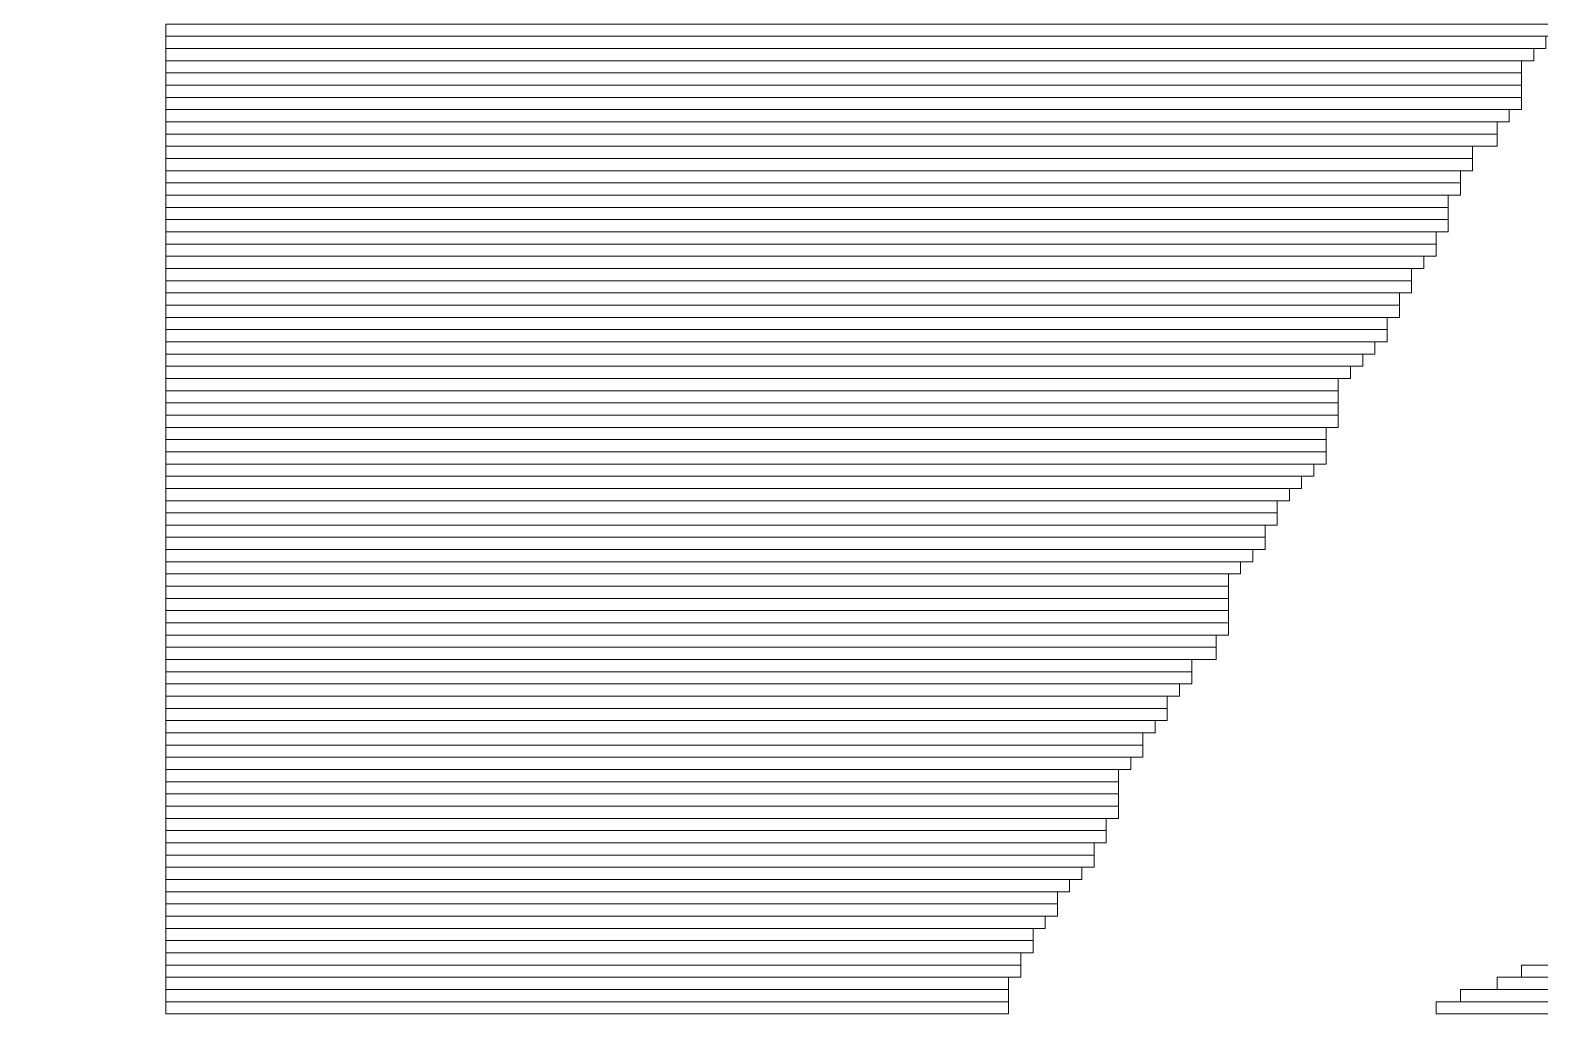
# Model space of a CAD drawing. Header units: millimetres. Extents: x -90 to 99, y -65 to 67.
# Drawn here: x 38.184 to 41.324, y -60.902 to -58.87 of the extents above; entities that cross this region are included whole.
import ezdxf

# ---------------------------------------------------------------- set-up
doc = ezdxf.new("R2010")
doc.units = ezdxf.units.MM
doc.header["$MEASUREMENT"] = 0
doc.layers.add('BG_OUTLINE', color=7, linetype='Continuous')
doc.layers.add('MA_PEN3', color=7, linetype='Continuous')

msp = doc.modelspace()

# ---------------------------------------------------------------- linework, layer by layer
at = {"layer": 'BG_OUTLINE', "color": 3, "lineweight": 9}
msp.add_open_spline([(-71.7269, -61.8795), (-71.7269, -61.8795), (-71.7343, 42.2681), (-71.7343, 42.2681), (-71.7343, 42.2681), (-71.7348, 43.0066), (-71.4419, 43.715), (-70.92, 44.2375), (-70.92, 44.2375), (-70.3982, 44.76), (-69.6866, 45.0538), (-68.9482, 45.0543), (-68.9482, 45.0543), (-68.9482, 45.0543), (75.2046, 45.0543), (75.2046, 45.0543), (75.2046, 45.0543), (76.8319, 45.0552), (78.1763, 43.7805), (78.2661, 42.1556), (78.2661, 42.1556), (78.2661, 42.1556), (78.2661, 31.2814), (78.2661, 31.2814), (78.2661, 31.2814), (78.2661, 31.2814), (72.2646, 31.2814), (72.2646, 31.2814), (72.2646, 31.2814), (72.2646, 31.2814), (72.2646, 26.9814), (72.2646, 26.9814), (72.2646, 26.9814), (72.2646, 26.9814), (78.2661, 26.9814), (78.2661, 26.9814), (78.2661, 26.9814), (78.2661, 26.9814), (78.2661, 18.6553), (78.2661, 18.6553), (78.2661, 18.6553), (78.2661, 18.6553), (72.2496, 18.6553), (72.2496, 18.6553), (72.2496, 18.6553), (72.2496, 18.6553), (72.2496, 14.3553), (72.2496, 14.3553), (72.2496, 14.3553), (72.2496, 14.3553), (78.2661, 14.3553), (78.2661, 14.3553), (78.2661, 14.3553), (78.2661, 14.3553), (78.2661, 9.255), (78.2661, 9.255), (78.2661, 9.255), (78.2661, 9.255), (72.2648, 9.255), (72.2648, 9.255), (72.2648, 9.255), (72.2648, 9.255), (72.2648, 4.955), (72.2648, 4.955), (72.2648, 4.955), (72.2648, 4.955), (78.2661, 4.955), (78.2661, 4.955), (78.2661, 4.955), (78.2661, 4.955), (78.2661, -3.3762), (78.2661, -3.3762), (78.2661, -3.3762), (78.2661, -3.3762), (72.2445, -3.3762), (72.2445, -3.3762), (72.2445, -3.3762), (72.2445, -3.3762), (72.2445, -7.6762), (72.2445, -7.6762), (72.2445, -7.6762), (72.2445, -7.6762), (78.2661, -7.6762), (78.2661, -7.6762), (78.2661, -7.6762), (78.2661, -7.6762), (78.2661, -12.7615), (78.2661, -12.7615), (78.2661, -12.7615), (78.2661, -12.7615), (72.2651, -12.7615), (72.2651, -12.7615), (72.2651, -12.7615), (72.2651, -12.7615), (72.2651, -17.0615), (72.2651, -17.0615), (72.2651, -17.0615), (72.2651, -17.0615), (78.2661, -17.0615), (78.2661, -17.0615), (78.2661, -17.0615), (78.2661, -17.0615), (78.2661, -25.4097), (78.2661, -25.4097), (78.2661, -25.4097), (78.2661, -25.4097), (72.2656, -25.4097), (72.2656, -25.4097), (72.2656, -25.4097), (72.2656, -25.4097), (72.2656, -29.7097), (72.2656, -29.7097), (72.2656, -29.7097), (72.2656, -29.7097), (78.2661, -29.7097), (78.2661, -29.7097), (78.2661, -29.7097), (78.2661, -29.7097), (78.2661, -34.793), (78.2661, -34.793), (78.2661, -34.793), (78.2661, -34.793), (72.2679, -34.793), (72.2679, -34.793), (72.2679, -34.793), (72.2679, -34.793), (72.2679, -39.0929), (72.2679, -39.0929), (72.2679, -39.0929), (72.2679, -39.0929), (78.2661, -39.0929), (78.2661, -39.0929), (78.2661, -39.0929), (78.2661, -39.0929), (78.2661, -47.4269), (78.2661, -47.4269), (78.2661, -47.4269), (78.2661, -47.4269), (72.2679, -47.4269), (72.2679, -47.4269), (72.2679, -47.4269), (72.2679, -47.4269), (72.2679, -51.7269), (72.2679, -51.7269), (72.2679, -51.7269), (72.2679, -51.7269), (78.2661, -51.7269), (78.2661, -51.7269), (78.2661, -51.7269), (78.2661, -51.7269), (78.2661, -51.8138), (78.2661, -51.8138), (78.2661, -51.8138), (78.2661, -51.8138), (78.2656, -61.8468), (78.2656, -61.8468), (78.2656, -61.8468), (78.2661, -62.6669), (77.9407, -63.4536), (77.3612, -64.0339), (77.3612, -64.0339), (76.7817, -64.6142), (75.9915, -64.9405), (75.1713, -64.941), (75.1713, -64.941), (75.1713, -64.941), (-68.6609, -64.9456), (-68.6609, -64.9456), (-68.6609, -64.9456), (-69.4735, -64.9461), (-70.2531, -64.6237), (-70.8281, -64.0495), (-70.8281, -64.0495), (-71.4031, -63.4752), (-71.7264, -62.6922), (-71.7269, -61.8795)], degree=3, knots=[0, 0, 0, 0, 0.022727, 0.022727, 0.022727, 0.022727, 0.045455, 0.045455, 0.045455, 0.045455, 0.068182, 0.068182, 0.068182, 0.068182, 0.090909, 0.090909, 0.090909, 0.090909, 0.113636, 0.113636, 0.113636, 0.113636, 0.136364, 0.136364, 0.136364, 0.136364, 0.159091, 0.159091, 0.159091, 0.159091, 0.181818, 0.181818, 0.181818, 0.181818, 0.204545, 0.204545, 0.204545, 0.204545, 0.227273, 0.227273, 0.227273, 0.227273, 0.25, 0.25, 0.25, 0.25, 0.272727, 0.272727, 0.272727, 0.272727, 0.295455, 0.295455, 0.295455, 0.295455, 0.318182, 0.318182, 0.318182, 0.318182, 0.340909, 0.340909, 0.340909, 0.340909, 0.363636, 0.363636, 0.363636, 0.363636, 0.386364, 0.386364, 0.386364, 0.386364, 0.409091, 0.409091, 0.409091, 0.409091, 0.431818, 0.431818, 0.431818, 0.431818, 0.454545, 0.454545, 0.454545, 0.454545, 0.477273, 0.477273, 0.477273, 0.477273, 0.5, 0.5, 0.5, 0.5, 0.522727, 0.522727, 0.522727, 0.522727, 0.545455, 0.545455, 0.545455, 0.545455, 0.568182, 0.568182, 0.568182, 0.568182, 0.590909, 0.590909, 0.590909, 0.590909, 0.613636, 0.613636, 0.613636, 0.613636, 0.636364, 0.636364, 0.636364, 0.636364, 0.659091, 0.659091, 0.659091, 0.659091, 0.681818, 0.681818, 0.681818, 0.681818, 0.704545, 0.704545, 0.704545, 0.704545, 0.727273, 0.727273, 0.727273, 0.727273, 0.75, 0.75, 0.75, 0.75, 0.772727, 0.772727, 0.772727, 0.772727, 0.795455, 0.795455, 0.795455, 0.795455, 0.818182, 0.818182, 0.818182, 0.818182, 0.840909, 0.840909, 0.840909, 0.840909, 0.863636, 0.863636, 0.863636, 0.863636, 0.886364, 0.886364, 0.886364, 0.886364, 0.909091, 0.909091, 0.909091, 0.909091, 0.931818, 0.931818, 0.931818, 0.931818, 0.954545, 0.954545, 0.954545, 0.954545, 0.977273, 0.977273, 0.977273, 0.977273, 1, 1, 1, 1], dxfattribs=at)
at = {"layer": 'MA_PEN3', "color": 5, "lineweight": 9}
for points in [[(38.466, -58.8831), (38.466, -58.8831), (38.466, -58.8577), (38.466, -58.8577), (38.466, -58.8577), (38.466, -58.8577), (41.3616, -58.8577), (41.3616, -58.8577), (41.3616, -58.8577), (41.3616, -58.8577), (41.3616, -58.8831), (41.3616, -58.8831), (41.3616, -58.8831), (41.3616, -58.8831), (38.466, -58.8831), (38.466, -58.8831)], [(38.466, -58.9085), (38.466, -58.9085), (38.466, -58.8831), (38.466, -58.8831), (38.466, -58.8831), (38.466, -58.8831), (41.3363, -58.8831), (41.3363, -58.8831), (41.3363, -58.8831), (41.3363, -58.8831), (41.3363, -58.9085), (41.3363, -58.9085), (41.3363, -58.9085), (41.3363, -58.9085), (38.466, -58.9085), (38.466, -58.9085)], [(38.466, -58.9339), (38.466, -58.9339), (38.466, -58.9085), (38.466, -58.9085), (38.466, -58.9085), (38.466, -58.9085), (41.3108, -58.9085), (41.3108, -58.9085), (41.3108, -58.9085), (41.3108, -58.9085), (41.3108, -58.9339), (41.3108, -58.9339), (41.3108, -58.9339), (41.3108, -58.9339), (38.466, -58.9339), (38.466, -58.9339)], [(38.466, -58.9593), (38.466, -58.9593), (38.466, -58.9339), (38.466, -58.9339), (38.466, -58.9339), (38.466, -58.9339), (41.2854, -58.9339), (41.2854, -58.9339), (41.2854, -58.9339), (41.2854, -58.9339), (41.2854, -58.9593), (41.2854, -58.9593), (41.2854, -58.9593), (41.2854, -58.9593), (38.466, -58.9593), (38.466, -58.9593)], [(38.466, -58.9847), (38.466, -58.9847), (38.466, -58.9593), (38.466, -58.9593), (38.466, -58.9593), (38.466, -58.9593), (41.2854, -58.9593), (41.2854, -58.9593), (41.2854, -58.9593), (41.2854, -58.9593), (41.2854, -58.9847), (41.2854, -58.9847), (41.2854, -58.9847), (41.2854, -58.9847), (38.466, -58.9847), (38.466, -58.9847)], [(38.466, -59.0101), (38.466, -59.0101), (38.466, -58.9847), (38.466, -58.9847), (38.466, -58.9847), (38.466, -58.9847), (41.2854, -58.9847), (41.2854, -58.9847), (41.2854, -58.9847), (41.2854, -58.9847), (41.2854, -59.0101), (41.2854, -59.0101), (41.2854, -59.0101), (41.2854, -59.0101), (38.466, -59.0101), (38.466, -59.0101)], [(38.466, -59.0355), (38.466, -59.0355), (38.466, -59.0101), (38.466, -59.0101), (38.466, -59.0101), (38.466, -59.0101), (41.2854, -59.0101), (41.2854, -59.0101), (41.2854, -59.0101), (41.2854, -59.0101), (41.2854, -59.0355), (41.2854, -59.0355), (41.2854, -59.0355), (41.2854, -59.0355), (38.466, -59.0355), (38.466, -59.0355)], [(38.466, -59.0609), (38.466, -59.0609), (38.466, -59.0355), (38.466, -59.0355), (38.466, -59.0355), (38.466, -59.0355), (41.2601, -59.0355), (41.2601, -59.0355), (41.2601, -59.0355), (41.2601, -59.0355), (41.2601, -59.0609), (41.2601, -59.0609), (41.2601, -59.0609), (41.2601, -59.0609), (38.466, -59.0609), (38.466, -59.0609)], [(38.466, -59.0863), (38.466, -59.0863), (38.466, -59.0609), (38.466, -59.0609), (38.466, -59.0609), (38.466, -59.0609), (41.2346, -59.0609), (41.2346, -59.0609), (41.2346, -59.0609), (41.2346, -59.0609), (41.2346, -59.0863), (41.2346, -59.0863), (41.2346, -59.0863), (41.2346, -59.0863), (38.466, -59.0863), (38.466, -59.0863)], [(38.466, -59.1117), (38.466, -59.1117), (38.466, -59.0863), (38.466, -59.0863), (38.466, -59.0863), (38.466, -59.0863), (41.2346, -59.0863), (41.2346, -59.0863), (41.2346, -59.0863), (41.2346, -59.0863), (41.2346, -59.1117), (41.2346, -59.1117), (41.2346, -59.1117), (41.2346, -59.1117), (38.466, -59.1117), (38.466, -59.1117)], [(38.466, -59.1371), (38.466, -59.1371), (38.466, -59.1117), (38.466, -59.1117), (38.466, -59.1117), (38.466, -59.1117), (41.1839, -59.1117), (41.1839, -59.1117), (41.1839, -59.1117), (41.1839, -59.1117), (41.1839, -59.1371), (41.1839, -59.1371), (41.1839, -59.1371), (41.1839, -59.1371), (38.466, -59.1371), (38.466, -59.1371)], [(38.466, -59.1625), (38.466, -59.1625), (38.466, -59.1371), (38.466, -59.1371), (38.466, -59.1371), (38.466, -59.1371), (41.1839, -59.1371), (41.1839, -59.1371), (41.1839, -59.1371), (41.1839, -59.1371), (41.1839, -59.1625), (41.1839, -59.1625), (41.1839, -59.1625), (41.1839, -59.1625), (38.466, -59.1625), (38.466, -59.1625)], [(38.466, -59.1879), (38.466, -59.1879), (38.466, -59.1625), (38.466, -59.1625), (38.466, -59.1625), (38.466, -59.1625), (41.1584, -59.1625), (41.1584, -59.1625), (41.1584, -59.1625), (41.1584, -59.1625), (41.1584, -59.1879), (41.1584, -59.1879), (41.1584, -59.1879), (41.1584, -59.1879), (38.466, -59.1879), (38.466, -59.1879)], [(38.466, -59.2133), (38.466, -59.2133), (38.466, -59.1879), (38.466, -59.1879), (38.466, -59.1879), (38.466, -59.1879), (41.1584, -59.1879), (41.1584, -59.1879), (41.1584, -59.1879), (41.1584, -59.1879), (41.1584, -59.2133), (41.1584, -59.2133), (41.1584, -59.2133), (41.1584, -59.2133), (38.466, -59.2133), (38.466, -59.2133)], [(38.466, -59.2387), (38.466, -59.2387), (38.466, -59.2133), (38.466, -59.2133), (38.466, -59.2133), (38.466, -59.2133), (41.133, -59.2133), (41.133, -59.2133), (41.133, -59.2133), (41.133, -59.2133), (41.133, -59.2387), (41.133, -59.2387), (41.133, -59.2387), (41.133, -59.2387), (38.466, -59.2387), (38.466, -59.2387)], [(38.466, -59.2641), (38.466, -59.2641), (38.466, -59.2387), (38.466, -59.2387), (38.466, -59.2387), (38.466, -59.2387), (41.133, -59.2387), (41.133, -59.2387), (41.133, -59.2387), (41.133, -59.2387), (41.133, -59.2641), (41.133, -59.2641), (41.133, -59.2641), (41.133, -59.2641), (38.466, -59.2641), (38.466, -59.2641)], [(38.466, -59.2895), (38.466, -59.2895), (38.466, -59.2641), (38.466, -59.2641), (38.466, -59.2641), (38.466, -59.2641), (41.133, -59.2641), (41.133, -59.2641), (41.133, -59.2641), (41.133, -59.2641), (41.133, -59.2895), (41.133, -59.2895), (41.133, -59.2895), (41.133, -59.2895), (38.466, -59.2895), (38.466, -59.2895)], [(38.466, -59.3149), (38.466, -59.3149), (38.466, -59.2895), (38.466, -59.2895), (38.466, -59.2895), (38.466, -59.2895), (41.1077, -59.2895), (41.1077, -59.2895), (41.1077, -59.2895), (41.1077, -59.2895), (41.1077, -59.3149), (41.1077, -59.3149), (41.1077, -59.3149), (41.1077, -59.3149), (38.466, -59.3149), (38.466, -59.3149)], [(38.466, -59.3403), (38.466, -59.3403), (38.466, -59.3149), (38.466, -59.3149), (38.466, -59.3149), (38.466, -59.3149), (41.1077, -59.3149), (41.1077, -59.3149), (41.1077, -59.3149), (41.1077, -59.3149), (41.1077, -59.3403), (41.1077, -59.3403), (41.1077, -59.3403), (41.1077, -59.3403), (38.466, -59.3403), (38.466, -59.3403)], [(38.466, -59.3657), (38.466, -59.3657), (38.466, -59.3403), (38.466, -59.3403), (38.466, -59.3403), (38.466, -59.3403), (41.0822, -59.3403), (41.0822, -59.3403), (41.0822, -59.3403), (41.0822, -59.3403), (41.0822, -59.3657), (41.0822, -59.3657), (41.0822, -59.3657), (41.0822, -59.3657), (38.466, -59.3657), (38.466, -59.3657)], [(38.466, -59.3911), (38.466, -59.3911), (38.466, -59.3657), (38.466, -59.3657), (38.466, -59.3657), (38.466, -59.3657), (41.0568, -59.3657), (41.0568, -59.3657), (41.0568, -59.3657), (41.0568, -59.3657), (41.0568, -59.3911), (41.0568, -59.3911), (41.0568, -59.3911), (41.0568, -59.3911), (38.466, -59.3911), (38.466, -59.3911)], [(38.466, -59.4165), (38.466, -59.4165), (38.466, -59.3911), (38.466, -59.3911), (38.466, -59.3911), (38.466, -59.3911), (41.0568, -59.3911), (41.0568, -59.3911), (41.0568, -59.3911), (41.0568, -59.3911), (41.0568, -59.4165), (41.0568, -59.4165), (41.0568, -59.4165), (41.0568, -59.4165), (38.466, -59.4165), (38.466, -59.4165)], [(38.466, -59.4419), (38.466, -59.4419), (38.466, -59.4165), (38.466, -59.4165), (38.466, -59.4165), (38.466, -59.4165), (41.0315, -59.4165), (41.0315, -59.4165), (41.0315, -59.4165), (41.0315, -59.4165), (41.0315, -59.4419), (41.0315, -59.4419), (41.0315, -59.4419), (41.0315, -59.4419), (38.466, -59.4419), (38.466, -59.4419)], [(38.466, -59.4673), (38.466, -59.4673), (38.466, -59.4419), (38.466, -59.4419), (38.466, -59.4419), (38.466, -59.4419), (41.0315, -59.4419), (41.0315, -59.4419), (41.0315, -59.4419), (41.0315, -59.4419), (41.0315, -59.4673), (41.0315, -59.4673), (41.0315, -59.4673), (41.0315, -59.4673), (38.466, -59.4673), (38.466, -59.4673)], [(38.466, -59.4927), (38.466, -59.4927), (38.466, -59.4673), (38.466, -59.4673), (38.466, -59.4673), (38.466, -59.4673), (41.006, -59.4673), (41.006, -59.4673), (41.006, -59.4673), (41.006, -59.4673), (41.006, -59.4927), (41.006, -59.4927), (41.006, -59.4927), (41.006, -59.4927), (38.466, -59.4927), (38.466, -59.4927)], [(38.466, -59.5181), (38.466, -59.5181), (38.466, -59.4927), (38.466, -59.4927), (38.466, -59.4927), (38.466, -59.4927), (41.006, -59.4927), (41.006, -59.4927), (41.006, -59.4927), (41.006, -59.4927), (41.006, -59.5181), (41.006, -59.5181), (41.006, -59.5181), (41.006, -59.5181), (38.466, -59.5181), (38.466, -59.5181)], [(38.466, -59.5435), (38.466, -59.5435), (38.466, -59.5181), (38.466, -59.5181), (38.466, -59.5181), (38.466, -59.5181), (40.9806, -59.5181), (40.9806, -59.5181), (40.9806, -59.5181), (40.9806, -59.5181), (40.9806, -59.5435), (40.9806, -59.5435), (40.9806, -59.5435), (40.9806, -59.5435), (38.466, -59.5435), (38.466, -59.5435)], [(38.466, -59.5689), (38.466, -59.5689), (38.466, -59.5435), (38.466, -59.5435), (38.466, -59.5435), (38.466, -59.5435), (40.9553, -59.5435), (40.9553, -59.5435), (40.9553, -59.5435), (40.9553, -59.5435), (40.9553, -59.5689), (40.9553, -59.5689), (40.9553, -59.5689), (40.9553, -59.5689), (38.466, -59.5689), (38.466, -59.5689)], [(38.466, -59.5943), (38.466, -59.5943), (38.466, -59.5689), (38.466, -59.5689), (38.466, -59.5689), (38.466, -59.5689), (40.9298, -59.5689), (40.9298, -59.5689), (40.9298, -59.5689), (40.9298, -59.5689), (40.9298, -59.5943), (40.9298, -59.5943), (40.9298, -59.5943), (40.9298, -59.5943), (38.466, -59.5943), (38.466, -59.5943)], [(38.466, -59.6197), (38.466, -59.6197), (38.466, -59.5943), (38.466, -59.5943), (38.466, -59.5943), (38.466, -59.5943), (40.9044, -59.5943), (40.9044, -59.5943), (40.9044, -59.5943), (40.9044, -59.5943), (40.9044, -59.6197), (40.9044, -59.6197), (40.9044, -59.6197), (40.9044, -59.6197), (38.466, -59.6197), (38.466, -59.6197)], [(38.466, -59.6451), (38.466, -59.6451), (38.466, -59.6197), (38.466, -59.6197), (38.466, -59.6197), (38.466, -59.6197), (40.9044, -59.6197), (40.9044, -59.6197), (40.9044, -59.6197), (40.9044, -59.6197), (40.9044, -59.6451), (40.9044, -59.6451), (40.9044, -59.6451), (40.9044, -59.6451), (38.466, -59.6451), (38.466, -59.6451)], [(38.466, -59.6705), (38.466, -59.6705), (38.466, -59.6451), (38.466, -59.6451), (38.466, -59.6451), (38.466, -59.6451), (40.9044, -59.6451), (40.9044, -59.6451), (40.9044, -59.6451), (40.9044, -59.6451), (40.9044, -59.6705), (40.9044, -59.6705), (40.9044, -59.6705), (40.9044, -59.6705), (38.466, -59.6705), (38.466, -59.6705)], [(38.466, -59.6959), (38.466, -59.6959), (38.466, -59.6705), (38.466, -59.6705), (38.466, -59.6705), (38.466, -59.6705), (40.9044, -59.6705), (40.9044, -59.6705), (40.9044, -59.6705), (40.9044, -59.6705), (40.9044, -59.6959), (40.9044, -59.6959), (40.9044, -59.6959), (40.9044, -59.6959), (38.466, -59.6959), (38.466, -59.6959)], [(38.466, -59.7213), (38.466, -59.7213), (38.466, -59.6959), (38.466, -59.6959), (38.466, -59.6959), (38.466, -59.6959), (40.8791, -59.6959), (40.8791, -59.6959), (40.8791, -59.6959), (40.8791, -59.6959), (40.8791, -59.7213), (40.8791, -59.7213), (40.8791, -59.7213), (40.8791, -59.7213), (38.466, -59.7213), (38.466, -59.7213)], [(38.466, -59.7467), (38.466, -59.7467), (38.466, -59.7213), (38.466, -59.7213), (38.466, -59.7213), (38.466, -59.7213), (40.8791, -59.7213), (40.8791, -59.7213), (40.8791, -59.7213), (40.8791, -59.7213), (40.8791, -59.7467), (40.8791, -59.7467), (40.8791, -59.7467), (40.8791, -59.7467), (38.466, -59.7467), (38.466, -59.7467)], [(38.466, -59.7721), (38.466, -59.7721), (38.466, -59.7467), (38.466, -59.7467), (38.466, -59.7467), (38.466, -59.7467), (40.8791, -59.7467), (40.8791, -59.7467), (40.8791, -59.7467), (40.8791, -59.7467), (40.8791, -59.7721), (40.8791, -59.7721), (40.8791, -59.7721), (40.8791, -59.7721), (38.466, -59.7721), (38.466, -59.7721)], [(38.466, -59.7975), (38.466, -59.7975), (38.466, -59.7721), (38.466, -59.7721), (38.466, -59.7721), (38.466, -59.7721), (40.8536, -59.7721), (40.8536, -59.7721), (40.8536, -59.7721), (40.8536, -59.7721), (40.8536, -59.7975), (40.8536, -59.7975), (40.8536, -59.7975), (40.8536, -59.7975), (38.466, -59.7975), (38.466, -59.7975)], [(38.466, -59.8229), (38.466, -59.8229), (38.466, -59.7975), (38.466, -59.7975), (38.466, -59.7975), (38.466, -59.7975), (40.8282, -59.7975), (40.8282, -59.7975), (40.8282, -59.7975), (40.8282, -59.7975), (40.8282, -59.8229), (40.8282, -59.8229), (40.8282, -59.8229), (40.8282, -59.8229), (38.466, -59.8229), (38.466, -59.8229)], [(38.466, -59.8483), (38.466, -59.8483), (38.466, -59.8229), (38.466, -59.8229), (38.466, -59.8229), (38.466, -59.8229), (40.8029, -59.8229), (40.8029, -59.8229), (40.8029, -59.8229), (40.8029, -59.8229), (40.8029, -59.8483), (40.8029, -59.8483), (40.8029, -59.8483), (40.8029, -59.8483), (38.466, -59.8483), (38.466, -59.8483)], [(38.466, -59.8737), (38.466, -59.8737), (38.466, -59.8483), (38.466, -59.8483), (38.466, -59.8483), (38.466, -59.8483), (40.7774, -59.8483), (40.7774, -59.8483), (40.7774, -59.8483), (40.7774, -59.8483), (40.7774, -59.8737), (40.7774, -59.8737), (40.7774, -59.8737), (40.7774, -59.8737), (38.466, -59.8737), (38.466, -59.8737)], [(38.466, -59.8991), (38.466, -59.8991), (38.466, -59.8737), (38.466, -59.8737), (38.466, -59.8737), (38.466, -59.8737), (40.7774, -59.8737), (40.7774, -59.8737), (40.7774, -59.8737), (40.7774, -59.8737), (40.7774, -59.8991), (40.7774, -59.8991), (40.7774, -59.8991), (40.7774, -59.8991), (38.466, -59.8991), (38.466, -59.8991)], [(38.466, -59.9245), (38.466, -59.9245), (38.466, -59.8991), (38.466, -59.8991), (38.466, -59.8991), (38.466, -59.8991), (40.752, -59.8991), (40.752, -59.8991), (40.752, -59.8991), (40.752, -59.8991), (40.752, -59.9245), (40.752, -59.9245), (40.752, -59.9245), (40.752, -59.9245), (38.466, -59.9245), (38.466, -59.9245)], [(38.466, -59.9499), (38.466, -59.9499), (38.466, -59.9245), (38.466, -59.9245), (38.466, -59.9245), (38.466, -59.9245), (40.752, -59.9245), (40.752, -59.9245), (40.752, -59.9245), (40.752, -59.9245), (40.752, -59.9499), (40.752, -59.9499), (40.752, -59.9499), (40.752, -59.9499), (38.466, -59.9499), (38.466, -59.9499)], [(38.466, -59.9753), (38.466, -59.9753), (38.466, -59.9499), (38.466, -59.9499), (38.466, -59.9499), (38.466, -59.9499), (40.7267, -59.9499), (40.7267, -59.9499), (40.7267, -59.9499), (40.7267, -59.9499), (40.7267, -59.9753), (40.7267, -59.9753), (40.7267, -59.9753), (40.7267, -59.9753), (38.466, -59.9753), (38.466, -59.9753)], [(38.466, -60.0007), (38.466, -60.0007), (38.466, -59.9753), (38.466, -59.9753), (38.466, -59.9753), (38.466, -59.9753), (40.7012, -59.9753), (40.7012, -59.9753), (40.7012, -59.9753), (40.7012, -59.9753), (40.7012, -60.0007), (40.7012, -60.0007), (40.7012, -60.0007), (40.7012, -60.0007), (38.466, -60.0007), (38.466, -60.0007)], [(38.466, -60.0261), (38.466, -60.0261), (38.466, -60.0007), (38.466, -60.0007), (38.466, -60.0007), (38.466, -60.0007), (40.6758, -60.0007), (40.6758, -60.0007), (40.6758, -60.0007), (40.6758, -60.0007), (40.6758, -60.0261), (40.6758, -60.0261), (40.6758, -60.0261), (40.6758, -60.0261), (38.466, -60.0261), (38.466, -60.0261)], [(38.466, -60.0515), (38.466, -60.0515), (38.466, -60.0261), (38.466, -60.0261), (38.466, -60.0261), (38.466, -60.0261), (40.6758, -60.0261), (40.6758, -60.0261), (40.6758, -60.0261), (40.6758, -60.0261), (40.6758, -60.0515), (40.6758, -60.0515), (40.6758, -60.0515), (40.6758, -60.0515), (38.466, -60.0515), (38.466, -60.0515)], [(38.466, -60.0769), (38.466, -60.0769), (38.466, -60.0515), (38.466, -60.0515), (38.466, -60.0515), (38.466, -60.0515), (40.6758, -60.0515), (40.6758, -60.0515), (40.6758, -60.0515), (40.6758, -60.0515), (40.6758, -60.0769), (40.6758, -60.0769), (40.6758, -60.0769), (40.6758, -60.0769), (38.466, -60.0769), (38.466, -60.0769)], [(38.466, -60.1023), (38.466, -60.1023), (38.466, -60.0769), (38.466, -60.0769), (38.466, -60.0769), (38.466, -60.0769), (40.6758, -60.0769), (40.6758, -60.0769), (40.6758, -60.0769), (40.6758, -60.0769), (40.6758, -60.1023), (40.6758, -60.1023), (40.6758, -60.1023), (40.6758, -60.1023), (38.466, -60.1023), (38.466, -60.1023)], [(38.466, -60.1277), (38.466, -60.1277), (38.466, -60.1023), (38.466, -60.1023), (38.466, -60.1023), (38.466, -60.1023), (40.6758, -60.1023), (40.6758, -60.1023), (40.6758, -60.1023), (40.6758, -60.1023), (40.6758, -60.1277), (40.6758, -60.1277), (40.6758, -60.1277), (40.6758, -60.1277), (38.466, -60.1277), (38.466, -60.1277)], [(38.466, -60.1531), (38.466, -60.1531), (38.466, -60.1277), (38.466, -60.1277), (38.466, -60.1277), (38.466, -60.1277), (40.6505, -60.1277), (40.6505, -60.1277), (40.6505, -60.1277), (40.6505, -60.1277), (40.6505, -60.1531), (40.6505, -60.1531), (40.6505, -60.1531), (40.6505, -60.1531), (38.466, -60.1531), (38.466, -60.1531)], [(38.466, -60.1785), (38.466, -60.1785), (38.466, -60.1531), (38.466, -60.1531), (38.466, -60.1531), (38.466, -60.1531), (40.6505, -60.1531), (40.6505, -60.1531), (40.6505, -60.1531), (40.6505, -60.1531), (40.6505, -60.1785), (40.6505, -60.1785), (40.6505, -60.1785), (40.6505, -60.1785), (38.466, -60.1785), (38.466, -60.1785)], [(38.466, -60.2039), (38.466, -60.2039), (38.466, -60.1785), (38.466, -60.1785), (38.466, -60.1785), (38.466, -60.1785), (40.5996, -60.1785), (40.5996, -60.1785), (40.5996, -60.1785), (40.5996, -60.1785), (40.5996, -60.2039), (40.5996, -60.2039), (40.5996, -60.2039), (40.5996, -60.2039), (38.466, -60.2039), (38.466, -60.2039)], [(38.466, -60.2293), (38.466, -60.2293), (38.466, -60.2039), (38.466, -60.2039), (38.466, -60.2039), (38.466, -60.2039), (40.5996, -60.2039), (40.5996, -60.2039), (40.5996, -60.2039), (40.5996, -60.2039), (40.5996, -60.2293), (40.5996, -60.2293), (40.5996, -60.2293), (40.5996, -60.2293), (38.466, -60.2293), (38.466, -60.2293)], [(38.466, -60.2547), (38.466, -60.2547), (38.466, -60.2293), (38.466, -60.2293), (38.466, -60.2293), (38.466, -60.2293), (40.5743, -60.2293), (40.5743, -60.2293), (40.5743, -60.2293), (40.5743, -60.2293), (40.5743, -60.2547), (40.5743, -60.2547), (40.5743, -60.2547), (40.5743, -60.2547), (38.466, -60.2547), (38.466, -60.2547)], [(38.466, -60.2801), (38.466, -60.2801), (38.466, -60.2547), (38.466, -60.2547), (38.466, -60.2547), (38.466, -60.2547), (40.5488, -60.2547), (40.5488, -60.2547), (40.5488, -60.2547), (40.5488, -60.2547), (40.5488, -60.2801), (40.5488, -60.2801), (40.5488, -60.2801), (40.5488, -60.2801), (38.466, -60.2801), (38.466, -60.2801)], [(38.466, -60.3055), (38.466, -60.3055), (38.466, -60.2801), (38.466, -60.2801), (38.466, -60.2801), (38.466, -60.2801), (40.5488, -60.2801), (40.5488, -60.2801), (40.5488, -60.2801), (40.5488, -60.2801), (40.5488, -60.3055), (40.5488, -60.3055), (40.5488, -60.3055), (40.5488, -60.3055), (38.466, -60.3055), (38.466, -60.3055)], [(38.466, -60.3309), (38.466, -60.3309), (38.466, -60.3055), (38.466, -60.3055), (38.466, -60.3055), (38.466, -60.3055), (40.5234, -60.3055), (40.5234, -60.3055), (40.5234, -60.3055), (40.5234, -60.3055), (40.5234, -60.3309), (40.5234, -60.3309), (40.5234, -60.3309), (40.5234, -60.3309), (38.466, -60.3309), (38.466, -60.3309)], [(38.466, -60.3563), (38.466, -60.3563), (38.466, -60.3309), (38.466, -60.3309), (38.466, -60.3309), (38.466, -60.3309), (40.4981, -60.3309), (40.4981, -60.3309), (40.4981, -60.3309), (40.4981, -60.3309), (40.4981, -60.3563), (40.4981, -60.3563), (40.4981, -60.3563), (40.4981, -60.3563), (38.466, -60.3563), (38.466, -60.3563)], [(38.466, -60.3817), (38.466, -60.3817), (38.466, -60.3563), (38.466, -60.3563), (38.466, -60.3563), (38.466, -60.3563), (40.4981, -60.3563), (40.4981, -60.3563), (40.4981, -60.3563), (40.4981, -60.3563), (40.4981, -60.3817), (40.4981, -60.3817), (40.4981, -60.3817), (40.4981, -60.3817), (38.466, -60.3817), (38.466, -60.3817)], [(38.466, -60.4071), (38.466, -60.4071), (38.466, -60.3817), (38.466, -60.3817), (38.466, -60.3817), (38.466, -60.3817), (40.4726, -60.3817), (40.4726, -60.3817), (40.4726, -60.3817), (40.4726, -60.3817), (40.4726, -60.4071), (40.4726, -60.4071), (40.4726, -60.4071), (40.4726, -60.4071), (38.466, -60.4071), (38.466, -60.4071)], [(38.466, -60.4325), (38.466, -60.4325), (38.466, -60.4071), (38.466, -60.4071), (38.466, -60.4071), (38.466, -60.4071), (40.4472, -60.4071), (40.4472, -60.4071), (40.4472, -60.4071), (40.4472, -60.4071), (40.4472, -60.4325), (40.4472, -60.4325), (40.4472, -60.4325), (40.4472, -60.4325), (38.466, -60.4325), (38.466, -60.4325)], [(38.466, -60.4579), (38.466, -60.4579), (38.466, -60.4325), (38.466, -60.4325), (38.466, -60.4325), (38.466, -60.4325), (40.4472, -60.4325), (40.4472, -60.4325), (40.4472, -60.4325), (40.4472, -60.4325), (40.4472, -60.4579), (40.4472, -60.4579), (40.4472, -60.4579), (40.4472, -60.4579), (38.466, -60.4579), (38.466, -60.4579)], [(38.466, -60.4833), (38.466, -60.4833), (38.466, -60.4579), (38.466, -60.4579), (38.466, -60.4579), (38.466, -60.4579), (40.4472, -60.4579), (40.4472, -60.4579), (40.4472, -60.4579), (40.4472, -60.4579), (40.4472, -60.4833), (40.4472, -60.4833), (40.4472, -60.4833), (40.4472, -60.4833), (38.466, -60.4833), (38.466, -60.4833)], [(38.466, -60.5087), (38.466, -60.5087), (38.466, -60.4833), (38.466, -60.4833), (38.466, -60.4833), (38.466, -60.4833), (40.4472, -60.4833), (40.4472, -60.4833), (40.4472, -60.4833), (40.4472, -60.4833), (40.4472, -60.5087), (40.4472, -60.5087), (40.4472, -60.5087), (40.4472, -60.5087), (38.466, -60.5087), (38.466, -60.5087)], [(38.466, -60.5341), (38.466, -60.5341), (38.466, -60.5087), (38.466, -60.5087), (38.466, -60.5087), (38.466, -60.5087), (40.4219, -60.5087), (40.4219, -60.5087), (40.4219, -60.5087), (40.4219, -60.5087), (40.4219, -60.5341), (40.4219, -60.5341), (40.4219, -60.5341), (40.4219, -60.5341), (38.466, -60.5341), (38.466, -60.5341)], [(38.466, -60.5595), (38.466, -60.5595), (38.466, -60.5341), (38.466, -60.5341), (38.466, -60.5341), (38.466, -60.5341), (40.4219, -60.5341), (40.4219, -60.5341), (40.4219, -60.5341), (40.4219, -60.5341), (40.4219, -60.5595), (40.4219, -60.5595), (40.4219, -60.5595), (40.4219, -60.5595), (38.466, -60.5595), (38.466, -60.5595)], [(38.466, -60.5849), (38.466, -60.5849), (38.466, -60.5595), (38.466, -60.5595), (38.466, -60.5595), (38.466, -60.5595), (40.3964, -60.5595), (40.3964, -60.5595), (40.3964, -60.5595), (40.3964, -60.5595), (40.3964, -60.5849), (40.3964, -60.5849), (40.3964, -60.5849), (40.3964, -60.5849), (38.466, -60.5849), (38.466, -60.5849)], [(38.466, -60.6103), (38.466, -60.6103), (38.466, -60.5849), (38.466, -60.5849), (38.466, -60.5849), (38.466, -60.5849), (40.3964, -60.5849), (40.3964, -60.5849), (40.3964, -60.5849), (40.3964, -60.5849), (40.3964, -60.6103), (40.3964, -60.6103), (40.3964, -60.6103), (40.3964, -60.6103), (38.466, -60.6103), (38.466, -60.6103)], [(38.466, -60.6357), (38.466, -60.6357), (38.466, -60.6103), (38.466, -60.6103), (38.466, -60.6103), (38.466, -60.6103), (40.371, -60.6103), (40.371, -60.6103), (40.371, -60.6103), (40.371, -60.6103), (40.371, -60.6357), (40.371, -60.6357), (40.371, -60.6357), (40.371, -60.6357), (38.466, -60.6357), (38.466, -60.6357)], [(38.466, -60.6611), (38.466, -60.6611), (38.466, -60.6357), (38.466, -60.6357), (38.466, -60.6357), (38.466, -60.6357), (40.3457, -60.6357), (40.3457, -60.6357), (40.3457, -60.6357), (40.3457, -60.6357), (40.3457, -60.6611), (40.3457, -60.6611), (40.3457, -60.6611), (40.3457, -60.6611), (38.466, -60.6611), (38.466, -60.6611)], [(38.466, -60.6865), (38.466, -60.6865), (38.466, -60.6611), (38.466, -60.6611), (38.466, -60.6611), (38.466, -60.6611), (40.3202, -60.6611), (40.3202, -60.6611), (40.3202, -60.6611), (40.3202, -60.6611), (40.3202, -60.6865), (40.3202, -60.6865), (40.3202, -60.6865), (40.3202, -60.6865), (38.466, -60.6865), (38.466, -60.6865)], [(38.466, -60.7119), (38.466, -60.7119), (38.466, -60.6865), (38.466, -60.6865), (38.466, -60.6865), (38.466, -60.6865), (40.3202, -60.6865), (40.3202, -60.6865), (40.3202, -60.6865), (40.3202, -60.6865), (40.3202, -60.7119), (40.3202, -60.7119), (40.3202, -60.7119), (40.3202, -60.7119), (38.466, -60.7119), (38.466, -60.7119)], [(38.466, -60.7373), (38.466, -60.7373), (38.466, -60.7119), (38.466, -60.7119), (38.466, -60.7119), (38.466, -60.7119), (40.2948, -60.7119), (40.2948, -60.7119), (40.2948, -60.7119), (40.2948, -60.7119), (40.2948, -60.7373), (40.2948, -60.7373), (40.2948, -60.7373), (40.2948, -60.7373), (38.466, -60.7373), (38.466, -60.7373)], [(38.466, -60.7627), (38.466, -60.7627), (38.466, -60.7373), (38.466, -60.7373), (38.466, -60.7373), (38.466, -60.7373), (40.2695, -60.7373), (40.2695, -60.7373), (40.2695, -60.7373), (40.2695, -60.7373), (40.2695, -60.7627), (40.2695, -60.7627), (40.2695, -60.7627), (40.2695, -60.7627), (38.466, -60.7627), (38.466, -60.7627)], [(38.466, -60.7881), (38.466, -60.7881), (38.466, -60.7627), (38.466, -60.7627), (38.466, -60.7627), (38.466, -60.7627), (40.2695, -60.7627), (40.2695, -60.7627), (40.2695, -60.7627), (40.2695, -60.7627), (40.2695, -60.7881), (40.2695, -60.7881), (40.2695, -60.7881), (40.2695, -60.7881), (38.466, -60.7881), (38.466, -60.7881)], [(38.466, -60.8135), (38.466, -60.8135), (38.466, -60.7881), (38.466, -60.7881), (38.466, -60.7881), (38.466, -60.7881), (40.244, -60.7881), (40.244, -60.7881), (40.244, -60.7881), (40.244, -60.7881), (40.244, -60.8135), (40.244, -60.8135), (40.244, -60.8135), (40.244, -60.8135), (38.466, -60.8135), (38.466, -60.8135)], [(38.466, -60.8389), (38.466, -60.8389), (38.466, -60.8135), (38.466, -60.8135), (38.466, -60.8135), (38.466, -60.8135), (40.244, -60.8135), (40.244, -60.8135), (40.244, -60.8135), (40.244, -60.8135), (40.244, -60.8389), (40.244, -60.8389), (40.244, -60.8389), (40.244, -60.8389), (38.466, -60.8389), (38.466, -60.8389)], [(41.2854, -60.8389), (41.2854, -60.8389), (41.2854, -60.8135), (41.2854, -60.8135), (41.2854, -60.8135), (41.2854, -60.8135), (42.6317, -60.8135), (42.6317, -60.8135), (42.6317, -60.8135), (42.6317, -60.8135), (42.6317, -60.8389), (42.6317, -60.8389), (42.6317, -60.8389), (42.6317, -60.8389), (41.2854, -60.8389), (41.2854, -60.8389)], [(38.466, -60.8643), (38.466, -60.8643), (38.466, -60.8389), (38.466, -60.8389), (38.466, -60.8389), (38.466, -60.8389), (40.2186, -60.8389), (40.2186, -60.8389), (40.2186, -60.8389), (40.2186, -60.8389), (40.2186, -60.8643), (40.2186, -60.8643), (40.2186, -60.8643), (40.2186, -60.8643), (38.466, -60.8643), (38.466, -60.8643)], [(41.2346, -60.8643), (41.2346, -60.8643), (41.2346, -60.8389), (41.2346, -60.8389), (41.2346, -60.8389), (41.2346, -60.8389), (42.6317, -60.8389), (42.6317, -60.8389), (42.6317, -60.8389), (42.6317, -60.8389), (42.6317, -60.8643), (42.6317, -60.8643), (42.6317, -60.8643), (42.6317, -60.8643), (41.2346, -60.8643), (41.2346, -60.8643)], [(38.466, -60.8897), (38.466, -60.8897), (38.466, -60.8643), (38.466, -60.8643), (38.466, -60.8643), (38.466, -60.8643), (40.2186, -60.8643), (40.2186, -60.8643), (40.2186, -60.8643), (40.2186, -60.8643), (40.2186, -60.8897), (40.2186, -60.8897), (40.2186, -60.8897), (40.2186, -60.8897), (38.466, -60.8897), (38.466, -60.8897)], [(41.1584, -60.8897), (41.1584, -60.8897), (41.1584, -60.8643), (41.1584, -60.8643), (41.1584, -60.8643), (41.1584, -60.8643), (42.6317, -60.8643), (42.6317, -60.8643), (42.6317, -60.8643), (42.6317, -60.8643), (42.6317, -60.8897), (42.6317, -60.8897), (42.6317, -60.8897), (42.6317, -60.8897), (41.1584, -60.8897), (41.1584, -60.8897)], [(38.466, -60.9151), (38.466, -60.9151), (38.466, -60.8897), (38.466, -60.8897), (38.466, -60.8897), (38.466, -60.8897), (40.2186, -60.8897), (40.2186, -60.8897), (40.2186, -60.8897), (40.2186, -60.8897), (40.2186, -60.9151), (40.2186, -60.9151), (40.2186, -60.9151), (40.2186, -60.9151), (38.466, -60.9151), (38.466, -60.9151)], [(41.1077, -60.9151), (41.1077, -60.9151), (41.1077, -60.8897), (41.1077, -60.8897), (41.1077, -60.8897), (41.1077, -60.8897), (42.6317, -60.8897), (42.6317, -60.8897), (42.6317, -60.8897), (42.6317, -60.8897), (42.6317, -60.9151), (42.6317, -60.9151), (42.6317, -60.9151), (42.6317, -60.9151), (41.1077, -60.9151), (41.1077, -60.9151)]]:
    msp.add_open_spline(points, degree=3, knots=[0, 0, 0, 0, 0.25, 0.25, 0.25, 0.25, 0.5, 0.5, 0.5, 0.5, 0.75, 0.75, 0.75, 0.75, 1, 1, 1, 1], dxfattribs=at)

doc.saveas('drawing.dxf')
